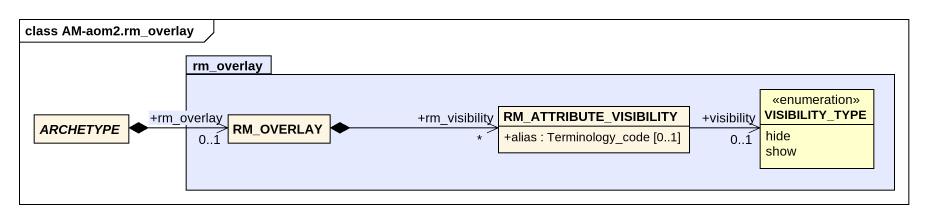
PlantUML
@startuml
mainframe class AM-aom2.rm_overlay
hide circle
hide empty members
skinparam classAttributeIconSize 0
package rm_overlay #E5EAFF {
  enum VISIBILITY_TYPE #FFFFCC {
    hide
    show
  }
  class RM_OVERLAY
  class RM_ATTRIBUTE_VISIBILITY {
    +alias : Terminology_code [0..1]
  }
}
abstract class ARCHETYPE
VISIBILITY_TYPE "+visibility\n0..1" <-left- RM_ATTRIBUTE_VISIBILITY
ARCHETYPE *-right-> "+rm_overlay\n0..1" RM_OVERLAY
RM_OVERLAY *-right-> "+rm_visibility\n*" RM_ATTRIBUTE_VISIBILITY
@enduml
